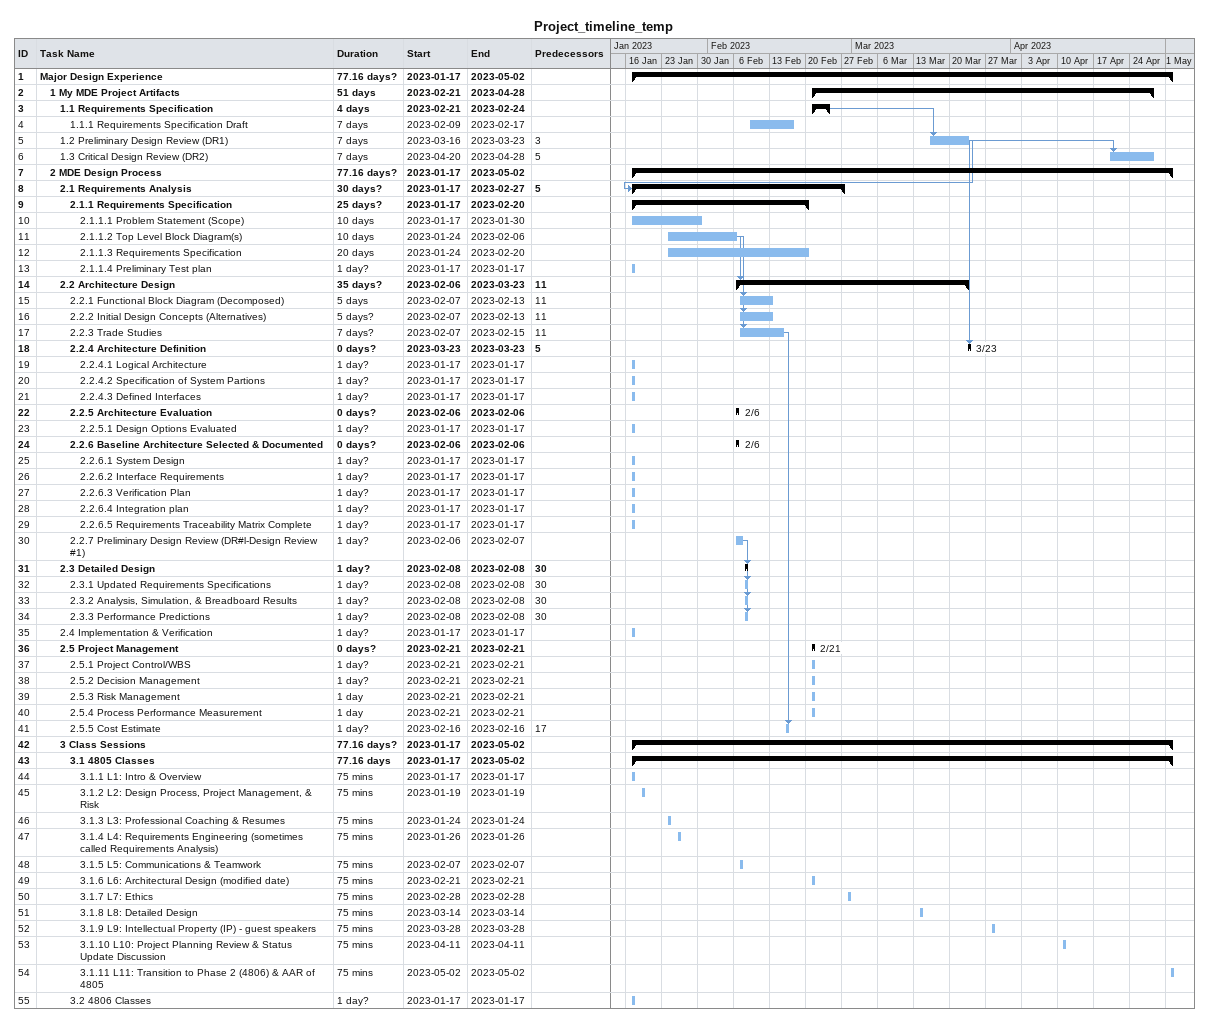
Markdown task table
Project_timeline_temp

| ID | Level | Task | Duration | Start | Finish | Predecessors |
|---|---|---|---|---|---|---|
| 1 | 1 | **Major Design Experience** | 77.16d? | 2023-01-17 | 2023-05-02 |  |
| 2 | 2 | **1 My MDE Project Artifacts** | 51d | 2023-02-21 | 2023-04-28 |  |
| 3 | 3 | **1.1 Requirements Specification** | 4d | 2023-02-21 | 2023-02-24 |  |
| 4 | 4 | 1.1.1 Requirements Specification Draft | 7d | 2023-02-09 | 2023-02-17 |  |
| 5 | 3 | 1.2 Preliminary Design Review (DR1) | 7d | 2023-03-16 | 2023-03-23 | 3 |
| 6 | 3 | 1.3 Critical Design Review (DR2) | 7d | 2023-04-20 | 2023-04-28 | 5 |
| 7 | 2 | **2 MDE Design Process** | 77.16d? | 2023-01-17 | 2023-05-02 |  |
| 8 | 3 | **2.1 Requirements Analysis** | 30d? | 2023-01-17 | 2023-02-27 | 5 |
| 9 | 4 | **2.1.1 Requirements Specification** | 25d? | 2023-01-17 | 2023-02-20 |  |
| 10 | 5 | 2.1.1.1 Problem Statement (Scope) | 10d | 2023-01-17 | 2023-01-30 |  |
| 11 | 5 | 2.1.1.2 Top Level Block Diagram(s) | 10d | 2023-01-24 | 2023-02-06 |  |
| 12 | 5 | 2.1.1.3 Requirements Specification | 20d | 2023-01-24 | 2023-02-20 |  |
| 13 | 5 | 2.1.1.4 Preliminary Test plan | 1d? | 2023-01-17 | 2023-01-17 |  |
| 14 | 3 | **2.2 Architecture Design** | 35d? | 2023-02-06 | 2023-03-23 | 11 |
| 15 | 4 | 2.2.1 Functional Block Diagram (Decomposed) | 5d | 2023-02-07 | 2023-02-13 | 11 |
| 16 | 4 | 2.2.2 Initial Design Concepts (Alternatives) | 5d? | 2023-02-07 | 2023-02-13 | 11 |
| 17 | 4 | 2.2.3 Trade Studies | 7d? | 2023-02-07 | 2023-02-15 | 11 |
| 18 | 4 | **2.2.4 Architecture Definition** | 0d? | 2023-03-23 | 2023-03-23 | 5 |
| 19 | 5 | 2.2.4.1 Logical Architecture | 1d? | 2023-01-17 | 2023-01-17 |  |
| 20 | 5 | 2.2.4.2 Specification of System Partions | 1d? | 2023-01-17 | 2023-01-17 |  |
| 21 | 5 | 2.2.4.3 Defined Interfaces | 1d? | 2023-01-17 | 2023-01-17 |  |
| 22 | 4 | **2.2.5 Architecture Evaluation** | 0d? | 2023-02-06 | 2023-02-06 |  |
| 23 | 5 | 2.2.5.1 Design Options Evaluated | 1d? | 2023-01-17 | 2023-01-17 |  |
| 24 | 4 | **2.2.6 Baseline Architecture Selected & Documented** | 0d? | 2023-02-06 | 2023-02-06 |  |
| 25 | 5 | 2.2.6.1 System Design | 1d? | 2023-01-17 | 2023-01-17 |  |
| 26 | 5 | 2.2.6.2 Interface Requirements | 1d? | 2023-01-17 | 2023-01-17 |  |
| 27 | 5 | 2.2.6.3 Verification Plan | 1d? | 2023-01-17 | 2023-01-17 |  |
| 28 | 5 | 2.2.6.4 Integration plan | 1d? | 2023-01-17 | 2023-01-17 |  |
| 29 | 5 | 2.2.6.5 Requirements Traceability Matrix Complete | 1d? | 2023-01-17 | 2023-01-17 |  |
| 30 | 4 | 2.2.7 Preliminary Design Review (DR#l-Design Review #1) | 1d? | 2023-02-06 | 2023-02-07 |  |
| 31 | 3 | **2.3 Detailed Design** | 1d? | 2023-02-08 | 2023-02-08 | 30 |
| 32 | 4 | 2.3.1 Updated Requirements Specifications | 1d? | 2023-02-08 | 2023-02-08 | 30 |
| 33 | 4 | 2.3.2 Analysis, Simulation, & Breadboard Results | 1d? | 2023-02-08 | 2023-02-08 | 30 |
| 34 | 4 | 2.3.3 Performance Predictions | 1d? | 2023-02-08 | 2023-02-08 | 30 |
| 35 | 3 | 2.4 Implementation & Verification | 1d? | 2023-01-17 | 2023-01-17 |  |
| 36 | 3 | **2.5 Project Management** | 0d? | 2023-02-21 | 2023-02-21 |  |
| 37 | 4 | 2.5.1 Project Control/WBS | 1d? | 2023-02-21 | 2023-02-21 |  |
| 38 | 4 | 2.5.2 Decision Management | 1d? | 2023-02-21 | 2023-02-21 |  |
| 39 | 4 | 2.5.3 Risk Management | 1d | 2023-02-21 | 2023-02-21 |  |
| 40 | 4 | 2.5.4 Process Performance Measurement | 1d | 2023-02-21 | 2023-02-21 |  |
| 41 | 4 | 2.5.5 Cost Estimate | 1d? | 2023-02-16 | 2023-02-16 | 17 |
| 42 | 3 | **3 Class Sessions** | 77.16d? | 2023-01-17 | 2023-05-02 |  |
| 43 | 4 | **3.1 4805 Classes** | 77.16d | 2023-01-17 | 2023-05-02 |  |
| 44 | 5 | 3.1.1 L1: Intro & Overview | 75min | 2023-01-17 | 2023-01-17 |  |
| 45 | 5 | 3.1.2 L2: Design Process, Project Management, & Risk | 75min | 2023-01-19 | 2023-01-19 |  |
| 46 | 5 | 3.1.3 L3: Professional Coaching & Resumes | 75min | 2023-01-24 | 2023-01-24 |  |
| 47 | 5 | 3.1.4 L4: Requirements Engineering (sometimes called Requirements Analysis) | 75min | 2023-01-26 | 2023-01-26 |  |
| 48 | 5 | 3.1.5 L5: Communications & Teamwork | 75min | 2023-02-07 | 2023-02-07 |  |
| 49 | 5 | 3.1.6 L6: Architectural Design (modified date) | 75min | 2023-02-21 | 2023-02-21 |  |
| 50 | 5 | 3.1.7 L7: Ethics | 75min | 2023-02-28 | 2023-02-28 |  |
| 51 | 5 | 3.1.8 L8: Detailed Design | 75min | 2023-03-14 | 2023-03-14 |  |
| 52 | 5 | 3.1.9 L9: Intellectual Property (IP) - guest speakers | 75min | 2023-03-28 | 2023-03-28 |  |
| 53 | 5 | 3.1.10 L10: Project Planning Review & Status Update Discussion | 75min | 2023-04-11 | 2023-04-11 |  |
| 54 | 5 | 3.1.11 L11: Transition to Phase 2 (4806) & AAR of 4805 | 75min | 2023-05-02 | 2023-05-02 |  |
| 55 | 4 | 3.2 4806 Classes | 1d? | 2023-01-17 | 2023-01-17 |  |
